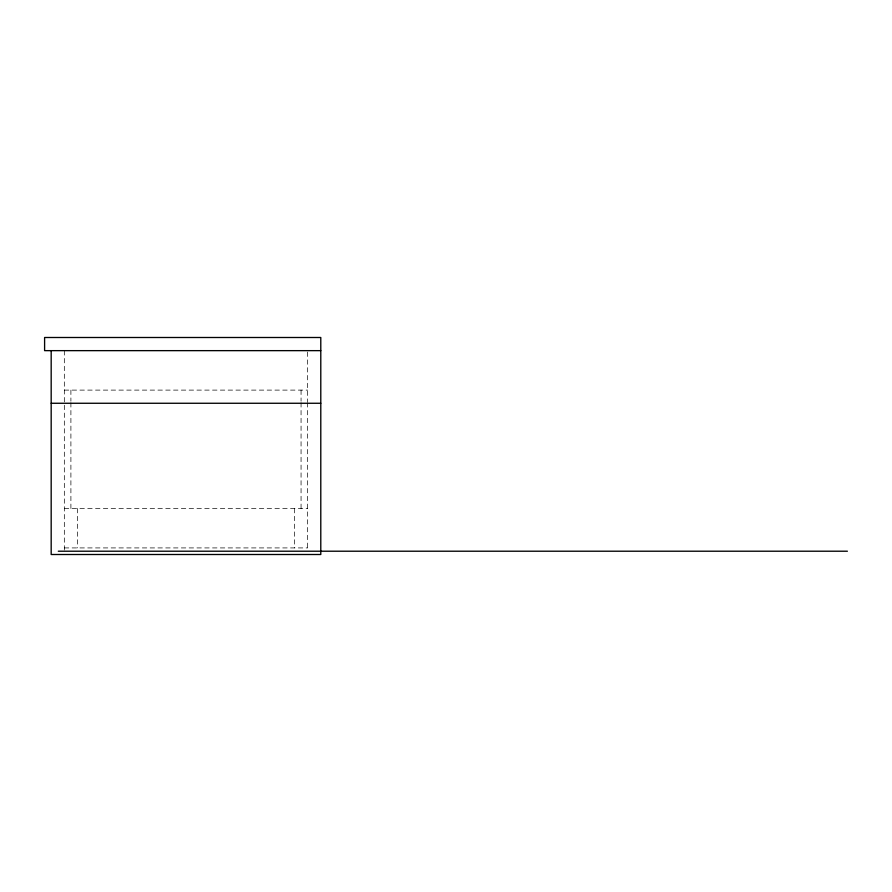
<?xml version="1.0" encoding="UTF-8"?>
<svg xmlns="http://www.w3.org/2000/svg" width="892" height="892" viewBox="0 0 892 892"><rect width="100%" height="100%" fill="white"/><g stroke="black" fill="none" stroke-linecap="round" stroke-linejoin="round"><path stroke-width="0.67" stroke-dasharray="4.46 3.34" d="M64.324 390.105L307.64 390.105M64.324 508.473L307.64 508.473M64.324 547.922L307.64 547.922M307.64 352.039L307.64 401.868M307.64 402.638L307.64 550.342M301.061 390.105L301.061 401.244M301.061 402.638L301.061 508.473M294.483 508.473L294.483 547.922M77.481 508.473L77.481 547.922M70.903 390.105L70.903 401.244M70.903 402.638L70.903 508.473M64.324 350.645L64.324 550.342"/><path stroke-width="1.34" d="M320.786 350.645L44.6 350.645L44.6 337.499L320.786 337.499L320.786 554.501L51.178 554.501L51.178 350.645M51.178 403.262L320.786 403.262M58.292 551.211L847.4 551.211"/></g></svg>
